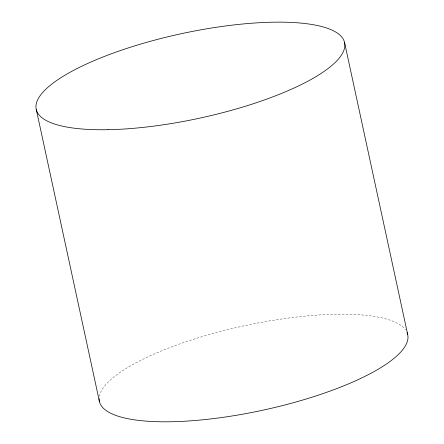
<?xml version="1.0" encoding="UTF-8"?>
<svg xmlns="http://www.w3.org/2000/svg" width="444" height="444" viewBox="0 0 444 444"><rect width="100%" height="100%" fill="white"/><g stroke="black" fill="none" stroke-linecap="round" stroke-linejoin="round"><path stroke-width="0.33" stroke-dasharray="2.22 1.67" d="M99.317 396.403A157.737 43.212 -12.2 0 1 244.017 325.841A157.737 43.212 -12.2 0 1 405.605 329.959"/><path stroke-width="0.67" d="M344.555 42.496L407.697 334.543M36.258 109.402L99.401 401.448M407.048 332.528A157.737 43.212 -12.2 0 1 261.827 410.417A157.737 43.212 -12.2 0 1 99.106 398.618M107.914 129.703A157.737 43.212 -12.2 0 0 344.727 46.959A157.737 43.212 -12.2 0 0 118.576 51.193A157.737 43.212 -12.2 0 0 107.914 129.703"/></g></svg>
